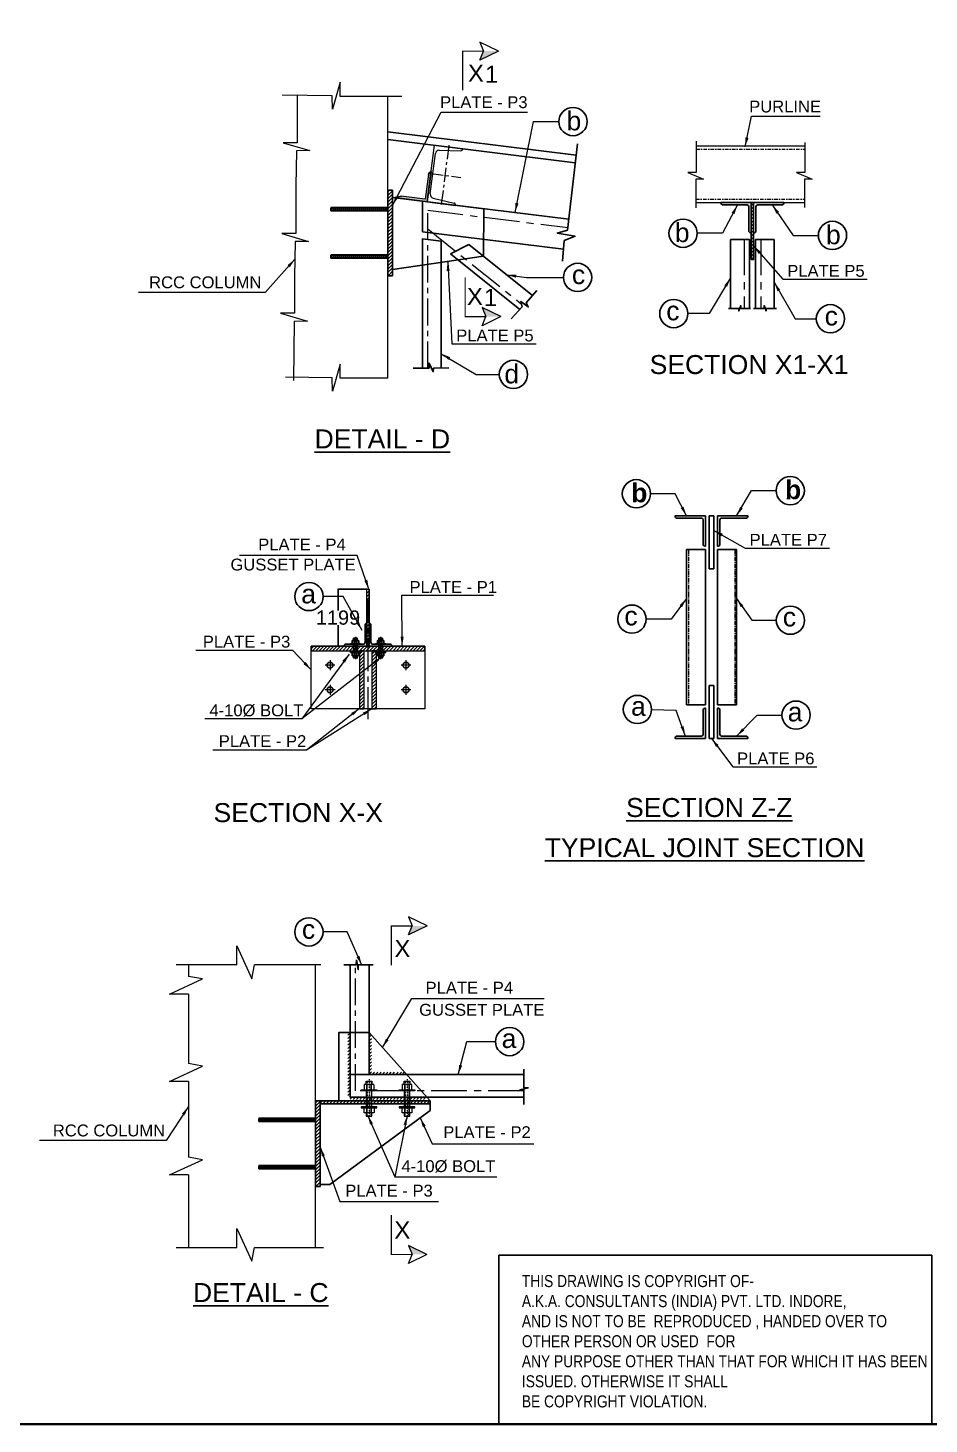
# Model space of a CAD drawing. Header units: inches. Extents: x 1789308 to 1948517, y 1504002 to 1708835.
# Drawn here: x 1890783 to 1909775, y 1604119 to 1633546 of the extents above; entities that cross this region are included whole.
import ezdxf
from ezdxf.enums import TextEntityAlignment as Align

# ---------------------------------------------------------------- set-up
doc = ezdxf.new("R2010")
doc.units = ezdxf.units.IN
doc.header["$LTSCALE"] = 0.015
doc.header["$MEASUREMENT"] = 0
doc.header["$PDMODE"] = 34
doc.header["$PDSIZE"] = -0.1
for name, pattern in [('CENTER', [2, 1.25, -0.25, 0.25, -0.25]), ('CENTER2', [1.125, 0.75, -0.125, 0.125, -0.125]), ('DASHDOT2', [0.5, 0.25, -0.125, 0, -0.125]), ('DASHED2', [0.375, 0.25, -0.125]), ('HIDDEN', [0.375, 0.25, -0.125])]:
    doc.linetypes.add(name, pattern=pattern)
for name, color, linetype, lineweight in [('50x50x6', 114, 'Continuous', 9), ('CEN', 5, 'CENTER', 15), ('CENTER LINE', 1, 'CENTER2', 18), ('COLUMN - STR', 6, 'Continuous', 15), ('Dimension', 7, 'Continuous', 5), ('GRID - COLUMN - STR', 251, 'CENTER', 15), ('lintel', 84, 'Continuous', 35), ('PLATE', 1, 'Continuous', 25), ('RF', 90, 'Continuous', 30), ('SECTION', 3, 'Continuous', 20), ('SECTION -  LINE - STR', 3, 'Continuous', 20), ('TEXT', 7, 'Continuous', 5), ('TRUSS', 82, 'Continuous', 25)]:
    doc.layers.add(name, color=color, linetype=linetype, lineweight=lineweight)
doc.layers.add('Grid', color=7, linetype='DASHED2', lineweight=9, true_color=0x919191)
doc.layers.add('HATCH', color=7, linetype='Continuous', lineweight=5, true_color=0xc2c2c2)
for name, color, linetype in [('ISA 75X75X6', 104, 'Continuous'), ('STR_Dimension_Pranav', 30, 'Continuous'), ('STR_TEXT_Pranav', 62, 'Continuous'), ('TITLE', 7, 'Continuous'), ('tube 63x63x4.5', 70, 'Continuous'), ('TXT', 2, 'Continuous')]:
    doc.layers.add(name, color=color, linetype=linetype)
doc.styles.add('a1', font='arial.ttf', dxfattribs={"height": 2})
doc.styles.add('ARIAL NARROW', font='ARIALN.TTF')
doc.styles.add('Basic', font='arial.ttf')
doc.styles.add('DIM 600', font='times.ttf', dxfattribs={"height": 300})
doc.styles.add('ROMAND', font='arial.ttf')
doc.styles.get("Standard").update_dxf_attribs({"font": 'arial.ttf'})
doc.dimstyles.new('DIM 600', dxfattribs={"dimscale": 0, "dimtxt": 300, "dimasz": 200, "dimexe": 50, "dimexo": 150, "dimgap": 100, "dimtad": 0, "dimdec": 0, "dimlfac": -1, "dimrnd": 0.001, "dimdsep": 46, "dimtxsty": 'DIM 600', "dimblk": 'OBLIQUE', "dimcen": 1.5, "dimdle": 50, "dimclrd": 256, "dimclre": 256, "dimclrt": 7, "dimadec": 1, "dimazin": 0, "dimtfac": 1, "dimtdec": 0, "dimtix": 1, "dimtmove": 1, "dimatfit": 3, "dimfxl": 600, "dimlwd": -1, "dimlwe": -1, "dimarcsym": 0})
doc.dimstyles.get("Standard").update_dxf_attribs({"dimtxt": 300, "dimasz": 0.18, "dimexe": 0.18, "dimexo": 0.0625, "dimgap": 0.09, "dimtad": 0, "dimtih": 1, "dimtoh": 1, "dimdec": 0, "dimzin": 0, "dimdsep": 46, "dimtxsty": 'Standard', "dimcen": 0.09, "dimadec": 0, "dimazin": 0, "dimtfac": 1, "dimtdec": 0, "dimtofl": 0, "dimtmove": 0, "dimatfit": 3, "dimfxl": 1, "dimtolj": 1, "dimtzin": 0, "dimarcsym": 0})
pattern_1 = [(45, (-18002075.93, -7051284.705), (-35.35533906, 35.35533906), [])]

# ---------------------------------------------------------------- blocks, each defined once
blk = doc.blocks.new('60 60 6')
at = {"layer": 'ISA 75X75X6', "color": 2, "extrusion": (-4.57411e-16, -0.000231777, 1)}
blk.add_lwpolyline([(6, 76.4), (6, 10.4, 0.407214), (10.4, 6), (76.4, 6, -0.231014), (80, 1.2), (80, 0), (0, 0), (0, 80), (1.2, 80, -0.307139)], format="xyb", close=True, dxfattribs=at)
blk = doc.blocks.new('_Oblique')
at = {"color": 0, "linetype": 'ByBlock', "lineweight": -2}
blk.add_line((-0.5, -0.5), (0.5, 0.5), dxfattribs=at)
blk = doc.blocks.new('A$C5A2203BC')
at = {"color": 1}
for p, q in [((-7.5, 0), (-7.5, -42.2)), ((7.5, 0), (-7.5, 0)), ((7.5, -42.2), (7.5, 0)), ((7.5, -42.2), (-7.5, -42.2))]:
    blk.add_line(p, q, dxfattribs=at)
at = {"color": 1, "linetype": 'HIDDEN'}
for p, q in [((-5.3, 25), (-5.3, 16.4)), ((-5.3, 0), (-5.3, -42.2)), ((5.2, 25), (5.2, 16.4)), ((5.2, 0), (5.2, -42.2)), ((-5.3, -67.2), (-5.3, -58.7)), ((5.2, -67.2), (5.2, -58.7))]:
    blk.add_line(p, q, dxfattribs=at)
at = {"color": 1}
for points in [[(-20.6, 2.6), (20.6, 2.6), (20.6, 0), (-20.6, 0)], [(-7.5, 16.4), (-7.5, 25), (7.5, 25), (7.5, 16.4)], [(-20.6, -44.8), (20.6, -44.8), (20.6, -42.2), (-20.6, -42.2)], [(-7.5, -58.7), (-7.5, -67.2), (7.5, -67.2), (7.5, -58.7)]]:
    blk.add_lwpolyline(points, close=True, dxfattribs=at)
for points in [[(-13.1, 2.6), (-5.6, 2.6), (-5.6, 14.9, 0.414214), (-7.1, 16.4), (-11.6, 16.4, 0.414214), (-13.1, 14.9)], [(-5.6, 2.6), (5.6, 2.6), (5.6, 14.9, 0.414214), (4.1, 16.4), (-4.1, 16.4, 0.414214), (-5.6, 14.9)], [(5.6, 2.6), (13.1, 2.6), (13.1, 14.9, 0.414214), (11.6, 16.4), (7.1, 16.4, 0.414214), (5.6, 14.9)], [(-13.1, -44.8), (-5.6, -44.8), (-5.6, -57.2, -0.414214), (-7.1, -58.7), (-11.6, -58.7, -0.414214), (-13.1, -57.2)], [(-5.6, -44.8), (5.6, -44.8), (5.6, -57.2, -0.414214), (4.1, -58.7), (-4.1, -58.7, -0.414214), (-5.6, -57.2)], [(5.6, -44.8), (13.1, -44.8), (13.1, -57.2, -0.414214), (11.6, -58.7), (7.1, -58.7, -0.414214), (5.6, -57.2)]]:
    blk.add_lwpolyline(points, format="xyb", close=True, dxfattribs=at)
at = {"layer": 'CENTER LINE', "linetype": 'CENTER', "ltscale": 0.05}
blk.add_line((0, 30.5), (0, -72.1), dxfattribs=at)
blk = doc.blocks.new('A$C34E13B67')
at = {"layer": 'TEXT'}
blk.add_hatch(color=24, dxfattribs=at).paths.add_polyline_path([(-68.9, -11.6), (0, 0), (-79.2, -56.4)])
for p, q in [((0, 0), (-93.3, 27.4)), ((-93.3, 27.4), (-68.9, -11.6)), ((0, 0), (-79.2, -56.4)), ((-79.2, -56.4), (-68.9, -11.6))]:
    blk.add_line(p, q)
at = {"layer": 'SECTION', "linetype": 'DASHED2', "ltscale": 2, "const_width": 5.58}
blk.add_lwpolyline([(-68.9, -11.6), (-165.6, -27.8), (-134.9, -210)], dxfattribs=at)
blk = doc.blocks.new('A$C29DA6252')
at = {"layer": 'ISA 75X75X6', "color": 2, "extrusion": (-4.57383e-16, 0.000231777, 1)}
blk.add_lwpolyline([(4.8, -56.4), (4.8, -10.4, -0.414214), (10.4, -4.8), (56.4, -4.8, 0.414214), (60, -1.2), (60, 0), (0, 0), (0, -60), (1.2, -60, 0.414214)], format="xyb", close=True, dxfattribs=at)
blk = doc.blocks.new('b')
at = {"color": 1}
for p, q in [((-0.006, -0.0494), (-0.006, -0.0244)), ((-0.006, -0.0244), (0.006, -0.0244)), ((0.006, -0.0244), (0.006, -0.0494)), ((-0.006, -0.0494), (0.006, -0.0494))]:
    blk.add_line(p, q, dxfattribs=at)
at = {"color": 1, "linetype": 'HIDDEN'}
for p, q in [((-0.0042, -0.0044), (-0.0042, -0.0113)), ((-0.0042, -0.0244), (-0.0042, -0.0494)), ((0.0042, -0.0044), (0.0042, -0.0113)), ((0.0042, -0.0244), (0.0042, -0.0494)), ((-0.0042, -0.0694), (-0.0042, -0.0626)), ((0.0042, -0.0694), (0.0042, -0.0626))]:
    blk.add_line(p, q, dxfattribs=at)
at = {"color": 1}
for points in [[(0.0165, -0.0223), (-0.0165, -0.0223), (-0.0165, -0.0244), (0.0165, -0.0244)], [(0.006, -0.0113), (0.006, -0.0044), (-0.006, -0.0044), (-0.006, -0.0113)], [(0.0165, -0.0515), (-0.0165, -0.0515), (-0.0165, -0.0494), (0.0165, -0.0494)], [(0.006, -0.0626), (0.006, -0.0694), (-0.006, -0.0694), (-0.006, -0.0626)]]:
    blk.add_lwpolyline(points, close=True, dxfattribs=at)
for points in [[(-0.0045, -0.0223), (-0.0105, -0.0223), (-0.0105, -0.0125, -0.414214), (-0.0093, -0.0113), (-0.0057, -0.0113, -0.414214), (-0.0045, -0.0125)], [(0.0045, -0.0223), (-0.0045, -0.0223), (-0.0045, -0.0125, -0.414214), (-0.0033, -0.0113), (0.0033, -0.0113, -0.414214), (0.0045, -0.0125)], [(0.0105, -0.0223), (0.0045, -0.0223), (0.0045, -0.0125, -0.414214), (0.0057, -0.0113), (0.0093, -0.0113, -0.414214), (0.0105, -0.0125)], [(-0.0045, -0.0515), (-0.0105, -0.0515), (-0.0105, -0.0614, 0.414214), (-0.0093, -0.0626), (-0.0057, -0.0626, 0.414214), (-0.0045, -0.0614)], [(0.0045, -0.0515), (-0.0045, -0.0515), (-0.0045, -0.0614, 0.414214), (-0.0033, -0.0626), (0.0033, -0.0626, 0.414214), (0.0045, -0.0614)], [(0.0105, -0.0515), (0.0045, -0.0515), (0.0045, -0.0614, 0.414214), (0.0057, -0.0626), (0.0093, -0.0626, 0.414214), (0.0105, -0.0614)]]:
    blk.add_lwpolyline(points, format="xyb", close=True, dxfattribs=at)
at = {"layer": 'CENTER LINE', "linetype": 'CENTER', "ltscale": 0.05}
blk.add_line((0, 0), (0, -0.0733), dxfattribs=at)
blk = doc.blocks.new('A$C5A1312F0')
at = {"layer": 'PLATE'}
blk.add_circle((0, 0), 8, dxfattribs=at)
at = {"layer": 'SECTION -  LINE - STR', "color": 1}
for points in [[(13, 0), (-13, 0)], [(0, 13), (0, -13)]]:
    blk.add_lwpolyline(points, dxfattribs=at)
blk = doc.blocks.new('A$C284E463E')
for p, q in [((-0.375, 1.5), (0.375, 1.5)), ((-0.375, 0), (-0.375, 1.5)), ((-0.321, 0.214), (-0.321, 1.286)), ((-0.231, 1.386), (0.33, 1.445)), ((-0.375, 0), (0.375, 0)), ((-0.231, 0.114), (0.33, 0.055)), ((0.375, 0), (0.375, 0.006))]:
    blk.add_line(p, q)
for centre, radius, start, end in [((0.325, 1.494), 0.05, 276, 0), ((-0.221, 1.286), 0.1, 96, 180), ((-0.221, 0.214), 0.1, 180, 264), ((0.325, 0.006), 0.05, 0, 84)]:
    blk.add_arc(centre, radius, start, end)
at = {"layer": 'CEN', "color": 1, "ltscale": 20}
for points in [[(0, 1.55), (0, -0.05)], [(-0.425, 0.75), (0.425, 0.75)]]:
    blk.add_lwpolyline(points, dxfattribs=at)
blk = doc.blocks.new('A$C0C624CE9')
at = {"layer": '50x50x6'}
h = blk.add_hatch(color=256, dxfattribs=at)
h.dxf.hatch_style = 1
h.paths.add_polyline_path([(0.24, 0), (0, 0), (0, 0.24), (0.014, 0.231), (0.018, 0.217), (0.018, 0.018), (0.212, 0.018), (0.227, 0.013)])
at = {"layer": 'SECTION -  LINE - STR', "color": 110}
for points in [[(0, 0.24), (0, 0), (0.24, 0)], [(0.018, 0.219), (0.018, 0.018), (0.21, 0.018)]]:
    blk.add_lwpolyline(points, dxfattribs=at)
for centre, radius, start, end in [((-0.006, 0.217), 0.0238, 354.9907, 76.0746), ((0.21, -0.016), 0.0341, 28.1622, 90.5741)]:
    blk.add_arc(centre, radius, start, end, dxfattribs=at)
blk = doc.blocks.new('*D535')
at = {"layer": 'Defpoints', "color": 0, "transparency": 16777216}
for p in [(1897318, 1621714), (1897926, 1621714), (1897926, 1620515)]:
    blk.add_point(p, dxfattribs=at)
at = {"layer": 'SECTION -  LINE - STR', "color": 0, "lineweight": -2, "transparency": 16777216}
for p, q in [((1897926, 1621714), (1897317, 1621714)), ((1897318, 1621714), (1897318, 1621268)), ((1897318, 1620516), (1897318, 1620961)), ((1897926, 1620515), (1897317, 1620515))]:
    blk.add_line(p, q, dxfattribs=at)
at = {"layer": 'SECTION -  LINE - STR', "color": 0, "transparency": 16777216}
for points in [[(1897318, 1621714), (1897318, 1621714), (1897318, 1621714)], [(1897318, 1620516), (1897318, 1620516), (1897318, 1620515)]]:
    blk.add_solid(points, dxfattribs=at)
at = {"layer": 'SECTION -  LINE - STR', "color": 0, "transparency": 16777216, "insert": (1897318, 1621115), "char_height": 300, "attachment_point": 5}
blk.add_mtext('\\A1;1199', dxfattribs=at)
blk = doc.blocks.new('80 80 6')
at = {"layer": 'ISA 75X75X6', "color": 2, "extrusion": (-4.57411e-16, -0.000231777, 1)}
blk.add_lwpolyline([(6, 76.4), (6, 10.4, 0.343383), (10.4, 6), (76.4, 6, -0.231014), (80, 1.2), (80, 0), (0, 0), (0, 80), (1.2, 80, -0.231014)], format="xyb", close=True, dxfattribs=at)

msp = doc.modelspace()

# ---------------------------------------------------------------- hatches: boundary and pattern name
at = {"layer": 'HATCH'}
h = msp.add_hatch(dxfattribs=at)
h.set_pattern_fill('ANSI31', color=256, scale=400)
h.set_pattern_definition([(45, (-4806600.89, 5383792.006), (-35.35533906, 35.35533906), [])])
h.paths.add_polyline_path([(1898369.1, 1630123.8), (1898369.1, 1628323.8), (1898417.1, 1628323.8), (1898465.1, 1628323.8), (1898465.1, 1630123.8), (1898417.1, 1630123.8)])
h = msp.add_hatch(dxfattribs=at)
h.set_pattern_fill('ANSI31', color=256, scale=400)
h.set_pattern_definition([(45, (-17492626.083, -7038582.904), (-35.35533906, 35.35533906), [])])
h.paths.add_polyline_path([(1906026.8, 1628662.5), (1906074.8, 1628662.5), (1906074.8, 1629862.5), (1906026.8, 1629862.5)])
h = msp.add_hatch(dxfattribs=at)
h.set_pattern_fill('ANSI31', color=256, scale=400)
h.set_pattern_definition([(45, (-17996420.9, -7412400.287), (-35.35533906, 35.35533906), [])])
h.paths.add_polyline_path([(1897926.3, 1621714.2), (1897974.3, 1621714.2), (1897974.3, 1620515.4), (1897926.3, 1620515.4)])
h.paths.add_polyline_path([(1896750.3, 1620418.2), (1899150.3, 1620418.2), (1899150.3, 1620514.2), (1896750.3, 1620514.2)])
h = msp.add_hatch(dxfattribs=at)
h.set_pattern_fill('ANSI31', color=256, scale=400)
h.set_pattern_definition([(45, (-17996597.78, -7411236.726), (-35.35533906, 35.35533906), [])])
h.paths.add_polyline_path([(1897773.5, 1619194.4), (1897870.7, 1619194.4), (1897870.7, 1620418.2), (1897773.5, 1620418.2)])
h = msp.add_hatch(dxfattribs=at)
h.set_pattern_fill('ANSI31', color=256, scale=400)
h.set_pattern_definition([(45, (-17996341.17, -7411236.726), (-35.35533906, 35.35533906), [])])
h.paths.add_polyline_path([(1898030.1, 1619194.4), (1898127.3, 1619194.4), (1898127.3, 1620418.2), (1898030.1, 1620418.2)])
h = msp.add_hatch(dxfattribs=at)
h.set_pattern_fill('ANSI31', color=256, scale=400)
h.set_pattern_definition(pattern_1)
h.paths.add_polyline_path([(1897524.3, 1612369.5), (1897572.3, 1612369.5), (1897572.3, 1611009.5), (1897524.3, 1611009.5)])
h = msp.add_hatch(dxfattribs=at)
h.set_pattern_fill('ANSI31', color=256, scale=400)
h.set_pattern_definition(pattern_1)
h.paths.add_polyline_path([(1898020.3, 1612315.9), (1897972.3, 1612369.5), (1897972.3, 1611489.5), (1898020.3, 1611489.5)])
h = msp.add_hatch(dxfattribs=at)
h.set_pattern_fill('ANSI31', color=256, scale=400)
h.set_pattern_definition(pattern_1)
h.paths.add_polyline_path([(1898717.5, 1611537.5), (1897972.3, 1611537.5), (1897972.3, 1611489.5), (1898760.5, 1611489.5)])
h = msp.add_hatch(dxfattribs=at)
h.set_pattern_fill('ANSI31', color=256, scale=400)
h.set_pattern_definition([(45, (-4808123.984, 5364597.72), (-35.35533906, 35.35533906), [])])
h.paths.add_polyline_path([(1896846, 1610929.6), (1896846, 1609129.5), (1896894, 1609129.5), (1896942, 1609129.5), (1896942, 1610929.5), (1896894, 1610929.5)])
h = msp.add_hatch(dxfattribs=at)
h.set_pattern_fill('ANSI31', color=256, scale=400)
h.set_pattern_definition([(45, (-4775105.984, 5355717.72), (-35.35533906, 35.35533906), [])])
h.paths.add_polyline_path([(1899262, 1610929.5), (1896942, 1610929.5), (1896942, 1610865.5), (1899262, 1610865.5)])
h = msp.add_hatch(dxfattribs=at)
h.set_pattern_fill('ANSI31', color=256, scale=400)
h.set_pattern_definition([(45, (-18002075.93, -7051764.705), (-35.35533906, 35.35533906), [])])
h.paths.add_polyline_path([(1899147.5, 1610961.5), (1897572, 1610961.5), (1897572, 1611009.5), (1899190.5, 1611009.5)])

# ---------------------------------------------------------------- linework, layer by layer
msp.add_lwpolyline([(1825729.7, 1675502.6), (1926796.4, 1675502.6), (1926796.4, 1604118.9), (1825729.7, 1604118.9)], close=True)
at = {"color": 1, "elevation": 0}
for points in [[(1898465.1, 1628453.8), (1898465.1, 1629974.5), (1899095.4, 1629894.5), (1900393, 1629735.9), (1900381.4, 1628734.3), (1898753.1, 1628496), (1898465.1, 1628453.8)], [(1899262, 1610929.5), (1897332.3, 1610929.5), (1897332.3, 1612369.5), (1897972.3, 1612369.5), (1899262, 1610929.5)], [(1896942.9, 1609169.4), (1896942, 1610929.5), (1899262, 1610929.5), (1899262, 1610729.5), (1897142.9, 1609169.4), (1896942.9, 1609169.4)]]:
    msp.add_lwpolyline(points, dxfattribs=at)
at = {"layer": 'CENTER LINE', "ltscale": 60000}
msp.add_lwpolyline([(1897950.3, 1618978.9), (1897950.3, 1621494.4)], dxfattribs=at)
at = {"layer": 'COLUMN - STR'}
for p, q in [((1898369.1, 1626160.2, 0), (1898369.1, 1632103.3, 0)), ((1895183.4, 1613798.6, 0), (1893908.2, 1613798.6, 0)), ((1894167.3, 1613798.6, 0), (1894167.3, 1613554.8, 0)), ((1896846, 1607835.3, 0), (1896846, 1613798.6, 0)), ((1894167.3, 1613179.2, 0), (1894167.3, 1611717.2, 0)), ((1894167.3, 1611341.6, 0), (1894167.3, 1609745.8, 0)), ((1894167.3, 1609370.3, 0), (1894167.3, 1607843.9, 0)), ((1894167.3, 1608447.4, 0), (1894167.3, 1607843.9, 0)), ((1893908.2, 1607843.9, 0), (1895183.4, 1607843.9, 0)), ((1895559, 1607843.9, 0), (1897010.7, 1607843.9, 0))]:
    msp.add_line(p, q, dxfattribs=at)
at = {"layer": 'COLUMN - STR', "elevation": 0}
for points in [[(1895183.4, 1613798.6), (1895183.4, 1614198.6), (1895504.7, 1613506.6), (1895559, 1613798.6)], [(1896957.8, 1613798.6), (1895559, 1613798.6)], [(1894167.3, 1613179.2), (1893767.3, 1613179.2), (1894459.4, 1613500.4), (1894167.3, 1613554.8)], [(1894167.3, 1611341.6), (1893767.3, 1611341.6), (1894459.4, 1611662.9), (1894167.3, 1611717.2)], [(1894167.3, 1609370.3), (1893767.3, 1609370.3), (1894459.4, 1609691.5), (1894167.3, 1609745.8)], [(1895183.4, 1607843.9), (1895183.4, 1608243.8), (1895504.7, 1607551.8), (1895559, 1607843.9)]]:
    msp.add_lwpolyline(points, dxfattribs=at)
at = {"layer": 'Grid', "linetype": 'CENTER2', "ltscale": 2500}
for p, q in [((1898369.1, 1629723.8, 0), (1897169.1, 1629723.8, 0)), ((1898369.1, 1628723.8, 0), (1897169.1, 1628723.8, 0)), ((1896846, 1610529.5, 0), (1895646, 1610529.5, 0)), ((1896846, 1609529.5, 0), (1895646, 1609529.5, 0))]:
    msp.add_line(p, q, dxfattribs=at)
at = {"layer": 'GRID - COLUMN - STR', "color": 5, "ltscale": 40000}
for p, q in [((1899207.4, 1629702, 0), (1902162.4, 1629336.4, 0)), ((1899207.4, 1629311.7, 0), (1901186.8, 1627726.3, 0)), ((1905874.8, 1629083.5), (1905874.8, 1627633.2)), ((1906226.8, 1629083.5), (1906226.8, 1627633.2)), ((1901234.4, 1611145.5, 0), (1897684.3, 1611145.5, 0))]:
    msp.add_line(p, q, dxfattribs=at)
at = {"layer": 'GRID - COLUMN - STR', "color": 5, "ltscale": 30000}
for p, q in [((1899207.4, 1626376.8, 0), (1899207.4, 1629702, 0)), ((1897684.3, 1611145.5, 0), (1897684.3, 1613798.6, 0))]:
    msp.add_line(p, q, dxfattribs=at)
at = {"layer": 'GRID - COLUMN - STR', "color": 5, "ltscale": 5000}
for points in [[(1904702.3, 1622550.2), (1904702.3, 1619280.8)], [(1905678.3, 1622550.2), (1905678.3, 1619280.8)]]:
    msp.add_lwpolyline(points, dxfattribs=at)
at = {"layer": 'PLATE'}
for points, elevation in [([(1898369.1, 1630123.8), (1898369.1, 1628323.8), (1898465.1, 1628323.8), (1898465.1, 1630123.8)], 0), ([(1906026.8, 1628662.5), (1906074.8, 1628662.5), (1906074.8, 1629862.5), (1906026.8, 1629862.5)], -0.1)]:
    msp.add_lwpolyline(points, close=True, dxfattribs=dict(at, elevation=elevation))
at = {"layer": 'PLATE', "color": 201, "ltscale": 50000, "elevation": -0.1}
for points in [[(1905142.3, 1623260.8), (1905238.3, 1623260.8), (1905238.3, 1622147.6), (1905142.3, 1622147.6)], [(1905142.3, 1618570.2), (1905238.3, 1618570.2), (1905238.3, 1619683.4), (1905142.3, 1619683.4)]]:
    msp.add_lwpolyline(points, close=True, dxfattribs=at)
at = {"layer": 'PLATE', "color": 5, "elevation": 0}
msp.add_lwpolyline([(1896846, 1610929.6), (1896846, 1609129.5), (1896942, 1609129.5), (1896942, 1610929.5)], close=True, dxfattribs=at)
at = {"layer": 'PLATE', "color": 201, "elevation": 0}
msp.add_lwpolyline([(1896942, 1610865.5), (1899262, 1610865.5), (1899262, 1610929.5), (1896942, 1610929.5)], close=True, dxfattribs=at)
at = {"layer": 'RF', "linetype": 'HIDDEN', "ltscale": 2000}
for p, q in [((1898369.1, 1629755.8, 0), (1897169.1, 1629755.8, 0)), ((1897169.1, 1629755.8, 0), (1897169.1, 1629691.8, 0)), ((1898369.1, 1629691.8, 0), (1897169.1, 1629691.8, 0)), ((1898369.1, 1628755.8, 0), (1897169.1, 1628755.8, 0)), ((1897169.1, 1628755.8, 0), (1897169.1, 1628691.8, 0)), ((1898369.1, 1628691.8, 0), (1897169.1, 1628691.8, 0)), ((1896846, 1610561.5, 0), (1895646, 1610561.5, 0)), ((1895646, 1610561.5, 0), (1895646, 1610497.5, 0)), ((1896846, 1610497.5, 0), (1895646, 1610497.5, 0)), ((1896846, 1609561.5, 0), (1895646, 1609561.5, 0)), ((1895646, 1609561.5, 0), (1895646, 1609497.5, 0)), ((1896846, 1609497.5, 0), (1895646, 1609497.5, 0))]:
    msp.add_line(p, q, dxfattribs=at)
at = {"layer": 'SECTION -  LINE - STR', "color": 1, "elevation": 0}
for points in [[(1898666.4, 1632103.3), (1897365.9, 1632103.3), (1897365.9, 1632400.9), (1897199.4, 1631834.2), (1897192.6, 1632114.9), (1896138.4, 1632129.8)], [(1896456.4, 1632129.8), (1896456.4, 1631126.6), (1896158.8, 1631126.6), (1896725.5, 1630960), (1896444.7, 1630953.3), (1896429.9, 1630217)], [(1896429.9, 1630217), (1896429.9, 1629213.8), (1896132.3, 1629213.8), (1896699, 1629047.3), (1896418.2, 1629040.5), (1896403.4, 1628304.3)], [(1896403.4, 1628304.3), (1896403.4, 1627534.3), (1896105.8, 1627534.3), (1896672.6, 1627367.7), (1896391.8, 1627361), (1896377, 1626112.7)], [(1898369.1, 1626160.2), (1897365.9, 1626160.2), (1897365.9, 1626457.8), (1897199.4, 1625891.1), (1897192.6, 1626171.9), (1896209.9, 1626186.7)]]:
    msp.add_lwpolyline(points, dxfattribs=at)
at = {"layer": 'SECTION -  LINE - STR', "color": 3}
for points, elevation in [([(1904868.9, 1631155.7), (1904868.9, 1630498.8), (1904689.3, 1630498.8), (1905017.3, 1630355.9), (1904862.1, 1630355.5), (1904862.1, 1629756.9)], 0.1), ([(1907159.5, 1631128.4), (1907159.5, 1630498.8), (1906980, 1630498.8), (1907308, 1630355.9), (1907152.7, 1630355.5), (1907152.7, 1629757.5)], 0.1), ([(1904868.9, 1631062.5), (1907159.5, 1631062.5)], -0.1), ([(1904862.1, 1629862.5), (1907152.7, 1629862.5)], -0.1)]:
    msp.add_lwpolyline(points, dxfattribs=dict(at, elevation=elevation))
at = {"layer": 'SECTION -  LINE - STR', "color": 3, "linetype": 'DASHDOT2', "ltscale": 20000, "elevation": -0.1}
for points in [[(1904868.9, 1630990.5), (1907159.5, 1630990.5)], [(1904862.1, 1629934.5), (1907152.7, 1629934.5)]]:
    msp.add_lwpolyline(points, dxfattribs=at)
at = {"layer": 'SECTION -  LINE - STR'}
for points in [[(1897926.3, 1620515.4), (1897926.3, 1621714.2)], [(1897974.3, 1620515.4), (1897974.3, 1621714.2)]]:
    msp.add_lwpolyline(points, dxfattribs=at)
for points in [[(1897926.3, 1621714.2), (1897974.3, 1621714.2), (1897974.3, 1620515.4), (1897926.3, 1620515.4)], [(1896750.3, 1620514.2), (1899150.3, 1620514.2), (1899150.3, 1619194.4), (1896750.3, 1619194.4)]]:
    msp.add_lwpolyline(points, close=True, dxfattribs=at)
at = {"layer": 'SECTION -  LINE - STR', "elevation": -0.1}
for points in [[(1896750.3, 1620418.2), (1899150.3, 1620418.2), (1899150.3, 1620514.2), (1896750.3, 1620514.2)], [(1897773.5, 1619194.4), (1897870.7, 1619194.4), (1897870.7, 1620418.2), (1897773.5, 1620418.2)], [(1898030.1, 1619194.4), (1898127.3, 1619194.4), (1898127.3, 1620418.2), (1898030.1, 1620418.2)]]:
    msp.add_lwpolyline(points, close=True, dxfattribs=at)
at = {"layer": 'STR_TEXT_Pranav', "color": 1}
for centre in [(1902270.4, 1631571.1, 0), (1904591.2, 1629217.2, 0), (1907739.4, 1629171.5, 0), (1902367.5, 1628287.6), (1904394.8, 1627524.8), (1907694.9, 1627415.1), (1901014.9, 1626242.4), (1906849.2, 1623792.6, -0.1), (1903606.6, 1623727, -0.1), (1896706.2, 1621561.5, 0), (1903513.3, 1621084.1, -0.1), (1906853.2, 1621062, -0.1), (1903628.5, 1619180.8, -0.1), (1906971.7, 1619061, -0.1), (1896704.5, 1614492.6, 0), (1900935.4, 1612180.5, 0)]:
    msp.add_circle(centre, 297.7, dxfattribs=at)
at = {"layer": 'TITLE', "color": 125, "lineweight": 35}
msp.add_lwpolyline([(1825729.7, 1604119), (1926796.4, 1604118.9), (1926796.5, 1675502.6), (1825729.7, 1675502.6)], close=True, dxfattribs=at)
at = {"layer": 'TITLE', "color": 125}
msp.add_lwpolyline([(1900710, 1607678), (1909829.7, 1607678), (1909829.7, 1604118.9), (1900710, 1604118.9)], close=True, dxfattribs=at)
at = {"layer": 'TRUSS', "ltscale": 50000}
for p, q in [((1898465.1, 1629974.5, 0), (1902182.6, 1629514.3, 0)), ((1899095.4, 1629248.3, 0), (1902068.7, 1628880.4, 0)), ((1905591.5, 1629083.5), (1905591.5, 1627635.1)), ((1905986.8, 1629083.5), (1905986.8, 1627633.2)), ((1906114.8, 1629083.5), (1906114.8, 1627633.2)), ((1906510.2, 1629083.5), (1906510.2, 1627635.1)), ((1899495.4, 1626379, 0), (1899495.4, 1629050.7, 0)), ((1899689.5, 1628782, 0), (1901148.7, 1627613.2, 0)), ((1900076.3, 1628978.7, 0), (1901415.7, 1627905.9, 0)), ((1897972.3, 1611489.5, 0), (1897972.3, 1613798.6, 0)), ((1901234.4, 1611489.5, 0), (1897572.3, 1611489.5, 0)), ((1901234.4, 1611009.5, 0), (1897572.3, 1611009.5, 0))]:
    msp.add_line(p, q, dxfattribs=at)
at = {"layer": 'TRUSS', "ltscale": 50000, "elevation": 0}
for points in [[(1902045.8, 1628631.8), (1902085.5, 1629062.1), (1902315.1, 1629155.3), (1901938.2, 1629219.9), (1902156.4, 1629283.5), (1902363.2, 1631105.3)], [(1899095.4, 1629248.3), (1899095.4, 1629896.5)], [(1899095.4, 1629100.2), (1899495.4, 1629050.7)], [(1899689.5, 1628782), (1900076.3, 1628978.7)], [(1900964.2, 1627415.4), (1901201, 1627669.3), (1901173, 1627781.2), (1901328.8, 1627666.7), (1901285.9, 1627753.3), (1901506.4, 1628012.6)], [(1898904.1, 1626376.8), (1899237.5, 1626376.8), (1899237.5, 1626483.1), (1899324.2, 1626298.9), (1899331.2, 1626376.8), (1899653.5, 1626381)], [(1897442.6, 1613798.6), (1897702.1, 1613798.6)], [(1897702.1, 1613798.6), (1897705.4, 1613901.6)], [(1897705.4, 1613901.6), (1897744.4, 1613697.6), (1897744.4, 1613797.4), (1898059.5, 1613797.4)], [(1897572.3, 1612369.5), (1897572.3, 1611009.5)], [(1897972.3, 1612369.5), (1897972.3, 1611489.5)], [(1897572.3, 1611489.5), (1897572.3, 1611009.5)], [(1901235.6, 1611209.3), (1901235.6, 1611601.5)], [(1901332.1, 1611206), (1901152.8, 1611167), (1901234.4, 1611167), (1901234.4, 1610851.9)], [(1901235.6, 1611209.3), (1901332.1, 1611206)]]:
    msp.add_lwpolyline(points, dxfattribs=at)
for points in [[(1899095.4, 1626376.8), (1899095.4, 1629100.2)], [(1897572.3, 1611489.5), (1897572.3, 1613798.6)]]:
    msp.add_lwpolyline(points, close=True, dxfattribs=at)
at = {"layer": 'TRUSS', "ltscale": 50000}
for points in [[(1905591.5, 1629083.5), (1905986.8, 1629083.5)], [(1906510.2, 1629083.5), (1906114.8, 1629083.5)], [(1906011.8, 1627633.2), (1905805.8, 1627633.2), (1905805.8, 1627692.9), (1905763.3, 1627581.6), (1905763.3, 1627635.1), (1905544.3, 1627635.1)], [(1906072, 1627633.2), (1906295.9, 1627633.2), (1906295.9, 1627692.9), (1906338.4, 1627581.6), (1906338.4, 1627635.1), (1906557.4, 1627635.1)], [(1904662.3, 1622550.2), (1904662.3, 1619280.8)], [(1905062.3, 1622550.2), (1904662.3, 1622550.2)], [(1905062.3, 1622550.2), (1905062.3, 1619280.8)], [(1905318.3, 1622550.2), (1905318.3, 1619280.8)], [(1905318.3, 1622550.2), (1905718.3, 1622550.2)], [(1905718.3, 1622550.2), (1905718.3, 1619280.8)], [(1904662.3, 1619280.8), (1905062.3, 1619280.8)], [(1905318.3, 1619280.8), (1905718.3, 1619280.8)]]:
    msp.add_lwpolyline(points, dxfattribs=at)
at = {"layer": 'tube 63x63x4.5', "color": 6, "ltscale": 0.01}
for p, q in [((1898369.1, 1631354.6, 0), (1902335.7, 1630863.6, 0)), ((1898369.1, 1631193.4, 0), (1902317.7, 1630704.6, 0))]:
    msp.add_line(p, q, dxfattribs=at)

# ---------------------------------------------------------------- block references
at = {"layer": 'lintel', "extrusion": (2.03195e-07, -2.68025e-08, 1), "xscale": -2666.666666642103, "yscale": 2666.666666642102, "zscale": 2666.666666642094, "rotation": 352.7331544982498}
msp.add_blockref('A$C0C624CE9', (1899198.9, 1629881.3, 0.3), dxfattribs=at)
at = {"layer": 'PLATE', "xscale": -6400, "yscale": 6400, "zscale": 6400}
for p in [(1897686.1, 1620710, -0.1), (1898214.7, 1620710, -0.1)]:
    msp.add_blockref('b', p, dxfattribs=at)
at = {"layer": 'SECTION -  LINE - STR'}
for name, p, xscale, yscale, zscale, rotation in [('A$C34E13B67', (1900698.8, 1633056), 4.48, 4.48, 4.48, 350.4615120754484), ('A$C284E463E', (1899496.5, 1629843.6, 0), 800.0000000000001, 800.0000000000001, 800.0000000000001, 352.7434610780065), ('A$C34E13B67', (1900749.7, 1627460.3), -4.48, 4.48, 4.48, 189.5384879245516), ('A$C29DA6252', (1897926.3, 1620515.4, -0.1), 8, 8, 8, 180), ('A$C29DA6252', (1897974.3, 1620515.4, -0.1), -8, 8, 8, 180), ('A$C34E13B67', (1899195.1, 1614618.1), 4.48, 4.48, 4.48, 350.4615120754484), ('A$C34E13B67', (1899193.2, 1607694.5), -4.48, 4.48, 4.48, 189.5384879245516)]:
    msp.add_blockref(name, p, dxfattribs=dict(at, xscale=xscale, yscale=yscale, zscale=zscale, rotation=rotation))
at = {"layer": 'SECTION -  LINE - STR', "color": 1, "yscale": 8, "zscale": 8, "rotation": 180}
for name, p, xscale in [('80 80 6', (1906026.8, 1629862.5, -0.1), 8), ('80 80 6', (1906074.8, 1629862.5, -0.1), -8), ('60 60 6', (1905062.3, 1623260.8, -0.1), 8), ('60 60 6', (1905318.3, 1623260.8, -0.1), -8)]:
    msp.add_blockref(name, p, dxfattribs=dict(at, xscale=xscale))
at = {"layer": 'SECTION -  LINE - STR', "xscale": 8, "yscale": 8, "zscale": 8}
for p in [(1897150.3, 1620114.2), (1898750.3, 1620114.2), (1897151.9, 1619594.4), (1898750.3, 1619594.4)]:
    msp.add_blockref('A$C5A1312F0', p, dxfattribs=at)
at = {"layer": 'SECTION -  LINE - STR', "color": 1, "yscale": 8, "zscale": 8}
for name, p, xscale in [('60 60 6', (1905062.3, 1618570.2, -0.1), -8), ('60 60 6', (1905318.3, 1618570.2, -0.1), 8), ('A$C5A2203BC', (1897972.3, 1611145.5, 0), 8), ('A$C5A2203BC', (1898772.3, 1611145.5, 0), 8)]:
    msp.add_blockref(name, p, dxfattribs=dict(at, xscale=xscale))

# ---------------------------------------------------------------- texts
at = {"layer": 'SECTION', "color": 1, "char_height": 360, "width": 1464.66, "attachment_point": 1, "style": 'a1'}
for s, insert in [('{\\f@Arial Unicode MS|b0|i0|c0|p34;X}', (1900056.5, 1632770, 0)), ('{\\f@Arial Unicode MS|b0|i0|c0|p34;1}', (1900413.4, 1632748.3, 0)), ('{\\f@Arial Unicode MS|b0|i0|c0|p34;X}', (1900035.1, 1628065.5, 0)), ('{\\f@Arial Unicode MS|b0|i0|c0|p34;1}', (1900392, 1628043.8, 0)), ('{\\f@Arial Unicode MS|b0|i0|c0|p34;X}', (1898507.8, 1614321.8, 0)), ('{\\f@Arial Unicode MS|b0|i0|c0|p34;X}', (1898505.9, 1608390.3, 0))]:
    msp.add_mtext(s, dxfattribs=dict(at, insert=insert))
at = {"layer": 'STR_Dimension_Pranav', "char_height": 400, "width": 71.023, "attachment_point": 2, "style": 'ARIAL NARROW'}
for s, insert in [('{\\f@Arial Unicode MS|b0|i0|c0|p34;b}', (1902289.7, 1631785.8, 0)), ('{\\f@Arial Unicode MS|b0|i0|c0|p34;b}', (1904571.9, 1629431.8, 0)), ('{\\f@Arial Unicode MS|b0|i0|c0|p34;b}', (1907758.6, 1629386.1, 0)), ('{\\f@Arial Unicode MS|b0|i0|c0|p34;c}', (1902386.7, 1628546.2)), ('{\\f@Arial Unicode MS|b0|i0|c0|p34;c}', (1904375.5, 1627783.4)), ('{\\f@Arial Unicode MS|b0|i0|c0|p34;c}', (1907714.2, 1627673.8)), ('{\\f@Arial Unicode MS|b0|i0|c0|p34;d}', (1900979.1, 1626453.1)), ('{\\f@Arial Unicode MS|b1|i0|c0|p34;b}', (1903666.8, 1623947.4, -0.1)), ('{\\f@Arial Unicode MS|b1|i0|c0|p34;b}', (1906909.4, 1624013, -0.1)), ('{\\f@Arial Unicode MS|b0|i0|c0|p34;a}', (1896698.4, 1621816.2, 0)), ('{\\f@Arial Unicode MS|b0|i0|c0|p34;c}', (1903492.2, 1621352.5, -0.1)), ('{\\f@Arial Unicode MS|b0|i0|c0|p34;c}', (1906832, 1621330.4, -0.1)), ('{\\f@Arial Unicode MS|b0|i0|c0|p34;a}', (1906950.6, 1619329.4, -0.1)), ('{\\f@Arial Unicode MS|b0|i0|c0|p34;c}', (1896696.8, 1614747.3, 0)), ('{\\f@Arial Unicode MS|b0|i0|c0|p34;a}', (1900922.2, 1612445.1, 0))]:
    msp.add_mtext(s, dxfattribs=dict(at, insert=insert))
at = {"layer": 'STR_Dimension_Pranav', "insert": (1903656, 1619448.7, -0.1), "char_height": 400, "width": 71.023, "attachment_point": 2, "rotation": 358.66436, "style": 'ARIAL NARROW'}
msp.add_mtext('{\\f@Arial Unicode MS|b0|i0|c0|p34;a}', dxfattribs=at)
at = {"layer": 'TEXT', "color": 3, "lineweight": 25, "style": 'ROMAND'}
for s, p in [('SECTION X1-X1', (1905981.5, 1626450.5)), ('%%UDETAIL - D', (1898252.6, 1624883.7, 0)), ('%%USECTION Z-Z', (1905142.5, 1617114, -0.1)), ('SECTION X-X', (1896479.7, 1617006.5, 0)), ('%%UTYPICAL JOINT SECTION', (1905042.8, 1616267.7, -0.1)), ('%%UDETAIL - C', (1895689.9, 1606890.8, 0))]:
    msp.add_text(s, height=400, dxfattribs=at).set_placement(p, align=Align.MIDDLE_CENTER)
at = {"layer": 'TITLE', "color": 7, "insert": (1901192.9, 1607260.1), "char_height": 253.542, "width": 8583.885, "attachment_point": 1, "style": 'ARIAL NARROW'}
msp.add_mtext('THIS DRAWING IS COPYRIGHT OF-\\PA.K.A. CONSULTANTS (INDIA) PVT. LTD. INDORE,\\PAND IS NOT TO BE  REPRODUCED , HANDED OVER TO OTHER PERSON OR USED  FOR \\PANY PURPOSE OTHER THAN THAT FOR WHICH IT HAS BEEN ISSUED. OTHERWISE IT SHALL\\PBE COPYRIGHT VIOLATION. ', dxfattribs=at)
at = {"layer": 'TXT', "style": 'Basic'}
for s, p in [('PLATE - P3', (1900391.1, 1631980.5, 0)), ('PURLINE', (1906740.7, 1631887.3, 0)), (' PLATE P5', (1907553.1, 1628423.5, 0)), ('RCC COLUMN', (1894520.2, 1628184.4, 0)), (' PLATE P5', (1900576.6, 1627062, 0)), (' PLATE P7', (1906758.9, 1622757.4, -0.1)), ('PLATE - P4', (1896558.3, 1622657)), ('GUSSET PLATE', (1896370.4, 1622235.1)), ('PLATE - P1', (1899747, 1621762.2)), ('PLATE - P3', (1895390.7, 1620610)), ('4-10%%C BOLT', (1895597.9, 1619161.8, 0)), ('PLATE - P2', (1895727.2, 1618515.7, 0)), (' PLATE P6', (1906495.5, 1618149.2, -0.1)), ('PLATE - P4', (1900085.2, 1613315.9)), ('GUSSET PLATE', (1900347.6, 1612850.6)), ('RCC COLUMN', (1892491.5, 1610307.5)), ('PLATE - P2', (1900458.1, 1610273.3, 0)), ('4-10%%C BOLT', (1899644.6, 1609555.3, 0)), ('PLATE - P3', (1898392.7, 1609039.5, 0))]:
    msp.add_text(s, height=250, dxfattribs=at).set_placement(p, align=Align.MIDDLE)

# ---------------------------------------------------------------- dimensions: what is measured, and where the dimension line sits
at = {"layer": 'SECTION -  LINE - STR', "color": 1}
dim = msp.add_linear_dim(base=(1897317.6, 1621714.2), p1=(1897926.3, 1620515.4), p2=(1897926.3, 1621714.2), angle=90, dimstyle='Standard', override={"dimfxl": 1.25, "dimarcsym": 2}, dxfattribs=at)
dim.commit()
dim.dimension.update_dxf_attribs({"geometry": '*D535', "text_midpoint": (1897317.6, 1621114.8)})

# ---------------------------------------------------------------- leaders
at = {"layer": 'Dimension'}
for points in [[(1898465.1, 1629804.4, 0), (1899489.8, 1631767.3, 0), (1901314.9, 1631767.3, 0)], [(1901049.1, 1629654.6, 0), (1901439.1, 1631571.1, 0), (1901972.7, 1631571.1, 0)], [(1905897, 1631037, 0), (1906033.6, 1631683.7, 0), (1907482.5, 1631683.7, 0)], [(1905736.8, 1629814.5, 0), (1905422.4, 1629217.2, 0), (1904888.9, 1629217.2, 0)], [(1906471.4, 1629814.5, 0), (1906908.1, 1629171.5, 0), (1907441.7, 1629171.5, 0)], [(1906074.8, 1628954, 0), (1906695, 1628247.2, 0), (1908468.8, 1628247.2, 0)], [(1896410.8, 1628672.4, 0), (1895785.2, 1627969.6, 0), (1893116.1, 1627969.6, 0)], [(1899629, 1628624.2, 0), (1899718.6, 1626885.6, 0), (1901492.4, 1626885.6, 0)], [(1900875.5, 1628338.5), (1901293.2, 1628287.6), (1902069.8, 1628287.6)], [(1905591.5, 1628275.3), (1905139.1, 1627524.8), (1904692.5, 1627524.8)], [(1906510.2, 1628184.3), (1906950.7, 1627415.1), (1907397.2, 1627415.1)], [(1899495.4, 1626679), (1900227.6, 1626242.4), (1900717.1, 1626242.4)], [(1905718.3, 1623260.8, -0.1), (1906032.5, 1623792.6, -0.1), (1906551.4, 1623792.6, -0.1)], [(1904662.3, 1623260.8, -0.1), (1904423.2, 1623727, -0.1), (1903904.3, 1623727, -0.1)], [(1905238.3, 1622954.1, -0.1), (1905900.8, 1622581.1, -0.1), (1907674.6, 1622581.1, -0.1)], [(1897968.3, 1621714.2), (1897724.2, 1622424.9), (1895243.9, 1622424.9)], [(1897823.9, 1620845.2, 0), (1897429.3, 1621561.5, 0), (1897003.9, 1621561.5, 0)], [(1898670.4, 1620514.2), (1898662.5, 1621591.7), (1900594.5, 1621591.7)], [(1904662.3, 1621519.3, -0.1), (1904336.8, 1621084.1, -0.1), (1903811.1, 1621084.1, -0.1)], [(1905718.3, 1621519.3, -0.1), (1906036.5, 1621062, -0.1), (1906555.4, 1621062, -0.1)], [(1896750.3, 1620013.5, 0), (1896367, 1620424.5, 0), (1894321.7, 1620424.5, 0)], [(1897554.9, 1620347.7, 0), (1896554.6, 1618980.3, 0), (1894511.7, 1618980.3, 0)], [(1898240.3, 1620286.6, 0), (1896554.6, 1618980.3, 0), (1894511.7, 1618980.3, 0)], [(1897773.5, 1619204.5, 0), (1896653.9, 1618322.7, 0), (1894676.2, 1618322.7, 0)], [(1898030.1, 1619194.4, 0), (1896653.9, 1618322.7, 0), (1894676.2, 1618322.7, 0)], [(1904637.7, 1618630.8, -0.1), (1904445, 1619161.8, -0.1), (1903926.2, 1619173.9, -0.1)], [(1905718.3, 1618618.2, -0.1), (1906155, 1619061, -0.1), (1906674, 1619061, -0.1)], [(1905190.3, 1618570.2, -0.1), (1905637.4, 1617972.8, -0.1), (1907411.2, 1617972.8, -0.1)], [(1897819.1, 1613791.2, 0), (1897511.9, 1614492.6, 0), (1897002.3, 1614492.6, 0)], [(1898253, 1612056.1), (1898877.2, 1613091), (1901662, 1613091)], [(1899852.3, 1611489.5, 0), (1900034, 1612180.5, 0), (1900637.7, 1612180.5, 0)], [(1894167.3, 1610812.9), (1893696.5, 1610096.8), (1891027.5, 1610096.8)], [(1897942.5, 1610628.9, 0), (1898515.8, 1609331.7, 0), (1900666.9, 1609331.7, 0)], [(1898772.3, 1610621, 0), (1898515.8, 1609331.7, 0), (1900666.9, 1609331.7, 0)], [(1899050.2, 1610573.6, 0), (1899304.8, 1610024.6, 0), (1901447, 1610024.6, 0)], [(1896942.5, 1609958.4, 0), (1897353.5, 1608806.8, 0), (1899434.5, 1608806.8, 0)]]:
    msp.add_leader(points, dimstyle='DIM 600', override={"dimscale": 1, "dimfxl": 300, "dimfxlon": 1, "dimarcsym": 1}, dxfattribs=at)

doc.saveas('drawing.dxf')
